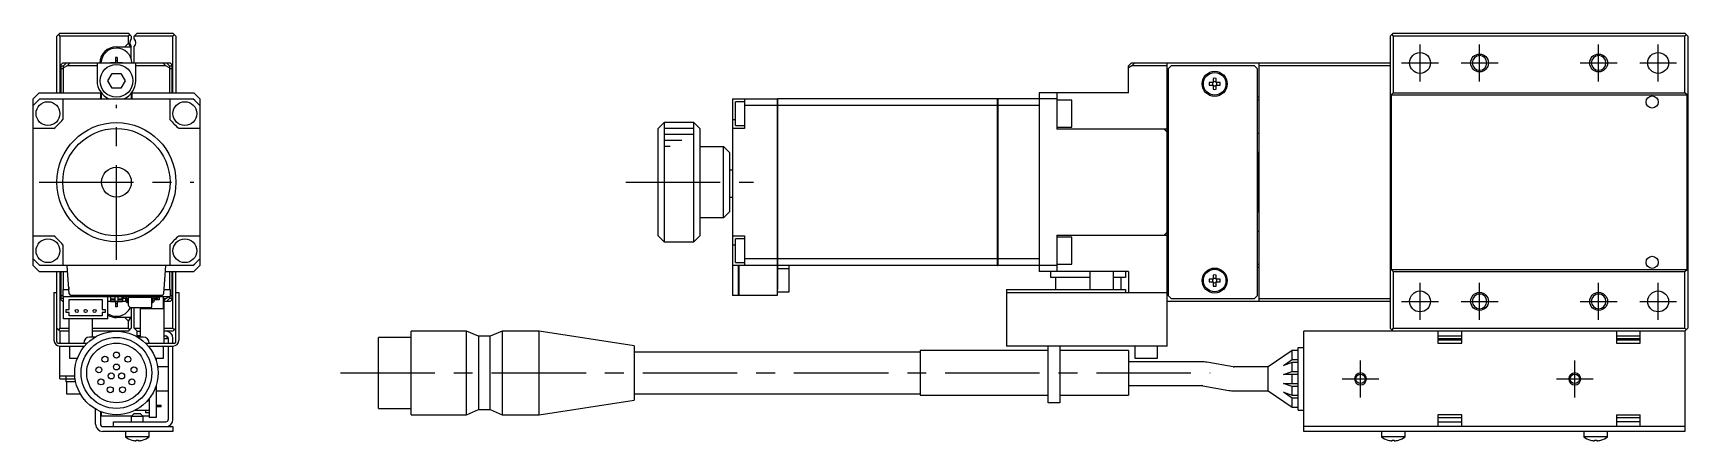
# Model space of a CAD drawing. Extents: x 0 to 586, y -8 to 203.
# Drawn here: x 308 to 586, y 71.4 to 139.8 of the extents above; entities that cross this region are included whole.
import ezdxf

# ---------------------------------------------------------------- set-up
doc = ezdxf.new("R2010")
doc.units = 0
doc.header["$LTSCALE"] = 0.5
doc.linetypes.add('CENTER', pattern=[50.8, 31.75, -6.35, 6.35, -6.35])
for name, color, linetype in [('MSM_CENTER', 1, 'CENTER'), ('MSM_CONTINUOUS', 7, 'CONTINUOUS'), ('MSM_NARROW', 5, 'CONTINUOUS')]:
    doc.layers.add(name, color=color, linetype=linetype)

msp = doc.modelspace()

# ---------------------------------------------------------------- linework, layer by layer
at = {"layer": 'MSM_CENTER'}
for p, q in [((541, 131.7), (541, 137.9)), ((551, 131.7), (551, 137.9)), ((571, 131.7), (571, 137.9)), ((581, 131.7), (581, 137.9)), ((537.9, 134.8), (544.1, 134.8)), ((547.9, 134.8), (554.1, 134.8)), ((567.9, 134.8), (574.1, 134.8)), ((577.9, 134.8), (584.1, 134.8)), ((322, 101.8), (322, 127.8)), ((309, 114.8), (335, 114.8)), ((407.55, 114.8), (429, 114.8)), ((541, 91.7), (541, 97.9)), ((551, 91.7), (551, 97.9)), ((571, 91.7), (571, 97.9)), ((581, 91.7), (581, 97.9)), ((537.9, 94.8), (544.1, 94.8)), ((547.9, 94.8), (554.1, 94.8)), ((567.9, 94.8), (574.1, 94.8)), ((577.9, 94.8), (584.1, 94.8)), ((531, 78.7), (531, 84.9)), ((567, 78.7), (567, 84.9)), ((359.62, 82.8), (505.75, 82.8)), ((527.9, 81.8), (534.1, 81.8)), ((563.9, 81.8), (570.1, 81.8))]:
    msp.add_line(p, q, dxfattribs=at)
at = {"layer": 'MSM_CONTINUOUS'}
for p, q in [((312.5, 139.8), (312, 139.3)), ((312, 129.8), (312, 139.3)), ((312.25, 139.55), (312.5, 139.3)), ((312.5, 139.8), (324, 139.8)), ((324, 139.3), (312.5, 139.3)), ((312.5, 139.3), (312.5, 129.8)), ((324.5, 139.3), (324, 139.8)), ((324, 139.3), (324.25, 139.55)), ((324, 138.1), (324, 139.3)), ((324.5, 139.3), (324.5, 138.86)), ((325, 139.3), (325.5, 139.8)), ((325, 138.86), (325, 139.3)), ((331.5, 139.3), (325, 139.3)), ((325.5, 139.8), (331.5, 139.8)), ((331.5, 139.8), (332, 139.3)), ((331.5, 139.3), (331.75, 139.55)), ((331.5, 129.8), (331.5, 139.3)), ((332, 139.3), (332, 129.8)), ((536.5, 139.8), (536, 139.3)), ((536, 139.3), (536, 90.3)), ((536.25, 139.55), (536.5, 139.3)), ((536.5, 139.8), (585.5, 139.8)), ((536.5, 139.3), (536.5, 129.8)), ((585.5, 139.3), (536.5, 139.3)), ((586, 139.3), (585.5, 139.8)), ((585.5, 139.3), (585.75, 139.55)), ((585.5, 129.8), (585.5, 139.3)), ((586, 139.3), (586, 90.3)), ((322, 137.5), (324.5, 137.5)), ((324, 138.1), (323.4, 137.5)), ((324.42, 137.5), (324, 138.1)), ((324.5, 135.41), (324.5, 137.54)), ((325, 134.8), (325, 137.54)), ((313, 134.8), (312.5, 134.3)), ((312.7, 134.3), (313.1, 134.3)), ((312.7, 129.8), (312.7, 134.3)), ((313.1, 133.8), (312.7, 133.8)), ((313, 134.8), (331, 134.8)), ((313.1, 134.3), (313.6, 134.8)), ((313.71, 134.3), (313.1, 133.99)), ((313.1, 129.8), (313.1, 134.3)), ((313.5, 134.7), (313.5, 134.8)), ((314.21, 134.8), (313.71, 134.3)), ((318.75, 134.3), (313.71, 134.3)), ((318.75, 134.8), (318.75, 131.8)), ((321, 134.8), (321, 134.84)), ((321.8, 134.84), (321, 134.84)), ((321.53, 134.84), (321.54, 134.8)), ((322.15, 135.7), (321.86, 135.7)), ((321.86, 135.7), (321.86, 134.91)), ((322.15, 135.17), (321.86, 135.17)), ((322.15, 135.7), (322.15, 134.91)), ((323, 134.84), (322.21, 134.84)), ((322.47, 134.84), (322.46, 134.8)), ((323, 134.8), (323, 134.84)), ((325.25, 131.8), (325.25, 134.8)), ((330.29, 134.3), (325.25, 134.3)), ((330.29, 134.3), (329.79, 134.8)), ((330.9, 133.99), (330.29, 134.3)), ((330.4, 134.8), (330.9, 134.3)), ((330.5, 134.7), (330.5, 134.8)), ((330.9, 134.3), (331.3, 134.3)), ((330.9, 134.3), (330.9, 129.8)), ((331.3, 133.8), (330.9, 133.8)), ((331.5, 134.3), (331, 134.8)), ((331.3, 134.3), (331.3, 129.8)), ((492, 134.3), (492.5, 134.8)), ((492.61, 134.3), (492, 133.99)), ((492, 129.8), (492, 134.3)), ((492.5, 134.8), (536, 134.8)), ((493.11, 134.8), (492.61, 134.3)), ((498.5, 134.3), (492.61, 134.3)), ((498.5, 87.3), (498.5, 134.8)), ((499.2, 134.3), (498.7, 133.8)), ((498.7, 133.8), (498.7, 95.8)), ((513.2, 134.3), (499.2, 134.3)), ((513.7, 133.8), (513.2, 134.3)), ((513.7, 95.8), (513.7, 133.8)), ((514, 94.8), (514, 134.8)), ((536, 134.3), (514, 134.3)), ((320.56, 131.8), (321.28, 133.05)), ((321.28, 130.55), (320.56, 131.8)), ((321.28, 133.05), (322.72, 133.05)), ((322.72, 133.05), (323.44, 131.8)), ((323.44, 131.8), (322.72, 130.55)), ((506.26, 131.54), (505.58, 131.54)), ((505.58, 131.06), (506.26, 131.06)), ((506.26, 132.22), (506.26, 131.54)), ((506.26, 131.06), (506.26, 130.38)), ((506.74, 131.54), (506.74, 132.22)), ((507.42, 131.54), (506.74, 131.54)), ((506.74, 130.38), (506.74, 131.06)), ((506.74, 131.06), (507.42, 131.06)), ((309, 129.8), (308, 128.8)), ((308, 100.8), (308, 128.8)), ((309, 129.8), (319.4, 129.8)), ((309.15, 128.8), (334.85, 128.8)), ((313, 128.8), (313, 125.3)), ((319.4, 128.8), (319.4, 129.8)), ((319.51, 128.8), (319.51, 129.71)), ((322.72, 130.55), (321.28, 130.55)), ((324.49, 129.71), (324.49, 128.8)), ((324.6, 129.8), (324.6, 128.8)), ((324.6, 129.8), (335, 129.8)), ((331, 125.3), (331, 128.8)), ((336, 128.8), (335, 129.8)), ((336, 128.8), (336, 100.8)), ((425.5, 128.8), (425.5, 95.8)), ((425.5, 128.8), (433, 128.8)), ((426, 124.3), (426, 128.3)), ((427.5, 128.3), (426, 128.3)), ((427.5, 128.8), (427.5, 123.8)), ((433, 128.8), (433, 95.8)), ((433, 128.79), (433.05, 128.79)), ((470, 128.8), (433.05, 128.8)), ((433.05, 128.8), (433.05, 96.8)), ((470, 100.8), (470, 128.8)), ((470, 128.79), (470.05, 128.79)), ((470.05, 128.8), (470.05, 100.8)), ((480, 128.8), (470.05, 128.8)), ((477, 129.8), (477, 99.8)), ((492, 129.8), (477, 129.8)), ((480, 129.8), (480, 123.7)), ((482.5, 128.55), (480, 128.55)), ((482.5, 124.05), (482.5, 128.55)), ((498.7, 129.05), (498.5, 129.05)), ((514, 129.05), (513.7, 129.05)), ((514, 128.55), (513.7, 128.55)), ((536.5, 129.8), (536.15, 129.45)), ((536.15, 129.45), (536.15, 100.15)), ((536.15, 129.45), (585.85, 129.45)), ((536.5, 129.8), (585.5, 129.8)), ((585.85, 129.45), (585.5, 129.8)), ((585.85, 100.15), (585.85, 129.45)), ((425.5, 125.3), (426, 125.3)), ((433, 127.65), (427.5, 127.65)), ((433, 127.64), (433.05, 127.64)), ((470, 127.65), (433.05, 127.65)), ((470, 127.64), (470.05, 127.64)), ((477, 127.65), (470.05, 127.65)), ((311.5, 123.8), (308, 123.8)), ((336, 123.8), (332.5, 123.8)), ((414, 124.8), (413, 123.8)), ((413, 105.8), (413, 123.8)), ((414, 124.8), (414, 104.8)), ((419, 124.8), (414, 124.8)), ((419, 104.8), (419, 124.8)), ((420, 123.8), (419, 124.8)), ((420, 123.8), (420, 105.8)), ((427.5, 123.8), (425.5, 123.8)), ((426, 124.3), (427.5, 124.3)), ((480, 124.05), (482.5, 124.05)), ((498.5, 123.7), (480, 123.7)), ((498, 123.7), (498.5, 123.2)), ((498.7, 124.8), (498.5, 124.8)), ((498.7, 123.8), (498.5, 123.8)), ((513.7, 123.05), (514, 123.05)), ((420, 120.8), (424, 120.8)), ((425, 119.8), (424, 120.8)), ((424, 108.8), (424, 120.8)), ((425, 119.8), (425, 109.8)), ((498.7, 122.3), (498.5, 122.3)), ((513.8, 119.8), (513.7, 119.8)), ((513.8, 109.8), (513.8, 119.8)), ((514, 119.6), (513.8, 119.8)), ((425.5, 116.8), (425, 116.8)), ((425, 112.3), (425.5, 112.3)), ((424, 108.8), (420, 108.8)), ((424, 108.8), (425, 109.8)), ((513.7, 109.8), (513.8, 109.8)), ((513.8, 109.8), (514, 110)), ((308, 105.8), (311.5, 105.8)), ((332.5, 105.8), (336, 105.8)), ((413, 105.8), (414, 104.8)), ((419, 104.8), (420, 105.8)), ((425.5, 105.8), (427.5, 105.8)), ((427.5, 105.8), (427.5, 100.8)), ((480, 105.9), (498.5, 105.9)), ((480, 105.9), (480, 99.8)), ((498.5, 106.4), (498, 105.9)), ((498.5, 107.3), (498.7, 107.3)), ((498.7, 105.8), (498.5, 105.8)), ((514, 106.55), (513.7, 106.55)), ((313, 104.3), (313, 100.8)), ((331, 100.8), (331, 104.3)), ((414, 104.8), (419, 104.8)), ((425.5, 104.3), (426, 104.3)), ((426, 101.3), (426, 105.3)), ((427.5, 105.3), (426, 105.3)), ((482.5, 105.55), (480, 105.55)), ((482.5, 101.05), (482.5, 105.55)), ((498.5, 104.8), (498.7, 104.8)), ((308, 100.8), (309, 99.8)), ((334.85, 100.8), (309.15, 100.8)), ((314.08, 96.08), (313.75, 100.8)), ((330.25, 100.8), (329.92, 96.08)), ((335, 99.8), (336, 100.8)), ((433, 100.8), (425.5, 100.8)), ((426, 101.3), (427.5, 101.3)), ((426.5, 95.8), (426.5, 100.8)), ((426.55, 100.8), (426.55, 95.8)), ((433, 101.95), (427.5, 101.95)), ((433, 101.96), (433.05, 101.96)), ((433, 100.81), (433.05, 100.81)), ((470, 101.95), (433.05, 101.95)), ((470, 100.8), (433.05, 100.8)), ((433.05, 100.3), (435, 100.3)), ((435, 96.4), (435, 100.8)), ((470, 101.96), (470.05, 101.96)), ((470, 100.81), (470.05, 100.81)), ((477, 101.95), (470.05, 101.95)), ((480, 100.8), (470.05, 100.8)), ((480, 101.05), (482.5, 101.05)), ((498.5, 100.55), (498.7, 100.55)), ((513.7, 101.05), (514, 101.05)), ((513.7, 100.55), (514, 100.55)), ((536.15, 100.15), (536.5, 99.8)), ((536.15, 100.15), (585.85, 100.15)), ((585.5, 99.8), (585.85, 100.15)), ((309, 99.8), (313.82, 99.8)), ((312, 88), (312, 99.8)), ((312.5, 99.8), (312.5, 90.3)), ((312.7, 95.3), (312.7, 99.8)), ((313.1, 96.8), (313.1, 99.8)), ((330.18, 99.8), (335, 99.8)), ((330.9, 99.8), (330.9, 96.8)), ((331.3, 99.8), (331.3, 95.3)), ((331.5, 90.3), (331.5, 99.8)), ((332, 88), (332, 99.8)), ((492, 99.8), (477, 99.8)), ((479, 98.8), (479, 99.8)), ((485.5, 98.8), (479, 98.8)), ((479.75, 98.8), (479.75, 96.8)), ((485.5, 99.8), (485.5, 96.8)), ((489.5, 96.8), (489.5, 99.8)), ((491.5, 98.8), (489.5, 98.8)), ((490.75, 98.8), (490.75, 96.8)), ((491.5, 99.8), (491.5, 98.8)), ((492, 99.8), (492, 96.3)), ((506.26, 98.54), (505.58, 98.54)), ((505.58, 98.06), (506.26, 98.06)), ((506.26, 99.22), (506.26, 98.54)), ((506.26, 98.06), (506.26, 97.38)), ((506.74, 98.54), (506.74, 99.22)), ((507.42, 98.54), (506.74, 98.54)), ((506.74, 97.38), (506.74, 98.06)), ((506.74, 98.06), (507.42, 98.06)), ((536.5, 99.8), (536.5, 90.3)), ((536.5, 99.8), (585.5, 99.8)), ((585.5, 90.3), (585.5, 99.8)), ((311.5, 96.3), (311.5, 88.3)), ((311.5, 96.3), (312, 96.3)), ((312.5, 95.3), (313, 94.8)), ((312.7, 95.8), (313, 95.8)), ((313.08, 95.3), (312.7, 95.3)), ((313, 96.8), (313, 95.6)), ((313, 96.8), (314.03, 96.8)), ((313, 95.6), (331, 95.6)), ((313, 94.8), (313.08, 94.8)), ((313.08, 91.9), (313.08, 95.6)), ((314, 97.22), (314, 96.8)), ((314.08, 93.45), (314.08, 95.1)), ((314.08, 95.1), (319.58, 95.1)), ((329.62, 95.8), (314.38, 95.8)), ((319.58, 95.1), (319.58, 93.45)), ((320.58, 91.9), (320.58, 95.6)), ((323.59, 94.8), (320.58, 94.8)), ((321, 95.6), (321, 94.75)), ((321.75, 95.17), (321, 95.17)), ((321.75, 95.05), (321, 95.05)), ((321.8, 94.75), (321, 94.75)), ((321.54, 94.8), (321.53, 94.75)), ((321.75, 95.6), (321.75, 94.8)), ((321.86, 94.69), (321.86, 93.9)), ((322.15, 94.69), (322.15, 93.9)), ((323, 94.75), (322.21, 94.75)), ((322.25, 95.6), (322.25, 94.8)), ((323, 95.17), (322.25, 95.17)), ((323, 95.05), (322.25, 95.05)), ((322.46, 94.8), (322.47, 94.75)), ((322.95, 95.37), (322.95, 95.6)), ((322.95, 95.37), (323.46, 95.37)), ((323, 95.37), (323, 94.75)), ((323.2, 95.37), (323.2, 95.6)), ((323.27, 95.37), (323.27, 95.6)), ((323.5, 95.6), (323.5, 95.6)), ((323.5, 95.36), (323.5, 94.8)), ((323.56, 95.17), (323.5, 95.17)), ((323.56, 95.05), (323.5, 95.05)), ((323.56, 95.27), (323.56, 94.94)), ((323.79, 94.94), (323.79, 95.27)), ((324, 95.17), (323.79, 95.17)), ((324, 95.05), (323.79, 95.05)), ((323.89, 94.84), (324, 94.84)), ((323.89, 94.61), (324, 94.61)), ((324, 94.14), (324, 95.4)), ((324.1, 95.5), (327.8, 95.5)), ((324.69, 95.6), (324.69, 95.5)), ((325.25, 95.6), (325.25, 95.5)), ((326.1, 95.6), (326.1, 95.5)), ((326.22, 95.6), (326.22, 95.5)), ((327.9, 95.4), (327.9, 93.82)), ((328.11, 95.05), (327.9, 95.05)), ((327.9, 94.84), (328.01, 94.84)), ((327.9, 94.61), (328.01, 94.61)), ((328.11, 94.94), (328.11, 95.27)), ((328.22, 95.6), (328.22, 95.52)), ((328.34, 95.27), (328.34, 94.94)), ((329.18, 95.05), (328.34, 95.05)), ((328.44, 95.37), (328.95, 95.37)), ((328.64, 95.6), (328.64, 95.37)), ((328.7, 95.6), (328.7, 95.37)), ((328.95, 95.6), (328.95, 95.37)), ((329.18, 95.6), (329.18, 95.05)), ((329.9, 93.6), (329.9, 95.6)), ((329.9, 95.3), (330.29, 95.3)), ((329.9, 94.91), (330.29, 95.3)), ((331, 94.8), (329.9, 94.8)), ((329.97, 96.8), (331, 96.8)), ((330, 96.8), (330, 97.22)), ((330, 87.8), (330, 94.8)), ((330.29, 95.3), (330.89, 95.6)), ((330.9, 95.3), (330.4, 94.8)), ((330.5, 94.8), (330.5, 94.9)), ((330.9, 95.6), (330.9, 95.3)), ((331.3, 95.3), (330.9, 95.3)), ((331, 96.8), (331, 95.6)), ((331, 95.8), (331.3, 95.8)), ((331, 94.8), (331.5, 95.3)), ((332, 96.3), (332.5, 96.3)), ((332.5, 96.3), (332.5, 88.3)), ((426.5, 95.8), (425.5, 95.8)), ((426.5, 95.85), (426.55, 95.85)), ((433, 95.8), (426.55, 95.8)), ((433.05, 96.8), (433, 96.8)), ((433, 96.4), (435, 96.4)), ((471.5, 96.8), (491.5, 96.8)), ((471.5, 96.8), (471.5, 87.3)), ((471.5, 96.3), (498.5, 96.3)), ((491.5, 96.8), (491.5, 96.3)), ((536, 94.8), (498.5, 94.8)), ((498.7, 95.8), (499.2, 95.3)), ((499.2, 95.3), (513.2, 95.3)), ((513.2, 95.3), (513.7, 95.8)), ((514, 95.3), (536, 95.3)), ((320.58, 91.9), (313.08, 91.9)), ((313.58, 93.45), (314.08, 93.45)), ((313.58, 92.95), (313.58, 93.45)), ((314.08, 92.95), (313.58, 92.95)), ((314, 91.9), (314, 87.8)), ((314.08, 92.4), (314.08, 92.95)), ((319.58, 92.4), (314.08, 92.4)), ((318, 88.8), (318, 91.9)), ((319.58, 93.45), (320.08, 93.45)), ((319.58, 92.95), (319.58, 92.4)), ((320.08, 92.95), (319.58, 92.95)), ((320.08, 93.45), (320.08, 92.95)), ((321.86, 94.43), (322.15, 94.43)), ((322.15, 93.9), (321.86, 93.9)), ((324.5, 92.1), (322, 92.1)), ((323.4, 92.1), (324, 91.5)), ((324, 91.5), (324.42, 92.1)), ((324.35, 93.75), (324.03, 94.07)), ((327.8, 93.72), (324.42, 93.72)), ((324.5, 93.72), (324.5, 90.3)), ((325, 90.3), (325, 93.72)), ((326, 93.72), (326, 88.8)), ((326.1, 93.72), (326.1, 93.6)), ((326.1, 93.6), (329.9, 93.6)), ((312.5, 89.8), (312, 90.3)), ((312.5, 90.3), (312.25, 90.05)), ((312.5, 90.3), (314, 90.3)), ((312.5, 89.8), (312.5, 87.8)), ((314, 89.8), (312.5, 89.8)), ((318, 90.3), (324, 90.3)), ((324, 89.8), (318, 89.8)), ((324, 90.3), (324, 91.5)), ((324.25, 90.05), (324, 90.3)), ((324, 89.8), (324.5, 90.3)), ((325, 90.3), (326, 90.3)), ((325.5, 89.8), (325, 90.3)), ((325.5, 89), (325.5, 89.8)), ((325.5, 89.8), (326, 89.8)), ((326, 89), (325.5, 89)), ((330, 90.3), (331.5, 90.3)), ((331.5, 89.8), (330, 89.8)), ((330, 89), (330.3, 89)), ((331.75, 90.05), (331.5, 90.3)), ((332, 90.3), (331.5, 89.8)), ((380.8, 89.8), (371.5, 89.8)), ((371.5, 75.8), (371.5, 89.8)), ((382.8, 88.95), (380.8, 89.8)), ((380.8, 75.8), (380.8, 89.8)), ((386.8, 89.8), (384.8, 88.95)), ((393, 89.8), (386.8, 89.8)), ((386.8, 89.8), (386.8, 75.8)), ((409, 87.37), (393, 89.8)), ((393, 75.8), (393, 89.8)), ((585.5, 89.8), (521.5, 89.8)), ((521.5, 73), (521.5, 89.8)), ((536, 90.3), (536.5, 89.8)), ((536.5, 90.3), (536.25, 90.05)), ((536.5, 90.3), (585.5, 90.3)), ((544, 89.8), (544, 87.8)), ((544, 89), (548, 89)), ((548, 87.8), (548, 89.8)), ((574, 89.8), (574, 87.8)), ((574, 89), (578, 89)), ((578, 87.8), (578, 89.8)), ((585.75, 90.05), (585.5, 90.3)), ((585.5, 89.8), (586, 90.3)), ((585.5, 89.8), (585.5, 73)), ((312.2, 87.8), (317.1, 87.8)), ((312.5, 87.3), (316.64, 87.3)), ((312.5, 81.8), (312.5, 87.3)), ((314.1, 87.3), (314.1, 85.3)), ((316.5, 87.3), (316.5, 87.13)), ((318.39, 88.8), (317.5, 88.8)), ((326.5, 88.8), (325.61, 88.8)), ((326.9, 87.8), (331.8, 87.8)), ((327.36, 87.3), (331.5, 87.3)), ((327.5, 87.13), (327.5, 87.3)), ((329.9, 85.3), (329.9, 87.3)), ((330.5, 88.5), (330, 88.5)), ((330.5, 88.5), (330.5, 88.95)), ((330.7, 88.6), (330.7, 87.8)), ((330.7, 87.3), (330.7, 75)), ((331.5, 87.8), (331.5, 88.6)), ((331.5, 75), (331.5, 87.3)), ((371.5, 88.75), (366, 88.75)), ((366, 76.85), (366, 88.75)), ((384.8, 88.95), (382.8, 88.95)), ((382.8, 88.95), (382.8, 76.65)), ((384.8, 76.65), (384.8, 88.95)), ((409, 87.37), (409, 78.23)), ((457, 86.3), (409, 86.3)), ((457, 86.55), (457, 79.05)), ((478.5, 86.55), (457, 86.55)), ((498.5, 87.3), (471.5, 87.3)), ((478.5, 77.8), (478.5, 87.3)), ((480.5, 87.3), (480.5, 77.8)), ((492, 86.55), (480.5, 86.55)), ((492, 86.55), (492, 79.05)), ((493.1, 87.3), (493.1, 85.3)), ((496.9, 85.3), (496.9, 87.3)), ((519.5, 86.55), (515.5, 83.8)), ((520.5, 86.55), (519.5, 86.55)), ((519.5, 85.05), (519.5, 86.55)), ((520.5, 76.55), (520.5, 87.05)), ((520.5, 87.05), (521.5, 87.05)), ((548, 88.5), (544, 88.5)), ((548, 88.3), (544, 88.3)), ((544, 87.8), (548, 87.8)), ((578, 88.5), (574, 88.5)), ((578, 88.3), (574, 88.3)), ((574, 87.8), (578, 87.8)), ((314.1, 85.3), (315.46, 85.3)), ((328.54, 85.3), (329.9, 85.3)), ((328.7, 85.3), (328.7, 84.83)), ((330.7, 83.8), (328.93, 83.8)), ((504.31, 84.67), (492, 84.67)), ((493.1, 85.3), (496.9, 85.3)), ((509.59, 83.82), (505.18, 84.59)), ((515.5, 83.8), (509.76, 83.8)), ((515.5, 79.8), (515.5, 83.8)), ((518.05, 84.05), (519.5, 85.05)), ((519.5, 84.55), (518.05, 84.05)), ((519.5, 85.05), (520.5, 85.05)), ((520.5, 84.55), (519.5, 84.55)), ((519.5, 83.05), (519.5, 84.55)), ((312.5, 82.3), (315.02, 82.3)), ((312.5, 81.8), (315.07, 81.8)), ((313.5, 82.3), (313.5, 81.3)), ((315.16, 81.3), (313.5, 81.3)), ((313.6, 81.3), (313.6, 79.3)), ((328.7, 80.77), (328.7, 75.3)), ((492, 80.67), (504.31, 80.67)), ((504.49, 80.65), (508.89, 79.88)), ((518.05, 82.55), (519.5, 83.05)), ((520.5, 82.55), (518.05, 82.55)), ((519.5, 80.55), (518.05, 81.05)), ((518.05, 81.05), (520.5, 81.05)), ((519.5, 83.05), (520.5, 83.05)), ((519.5, 81.05), (519.5, 82.55)), ((313.6, 79.3), (315.94, 79.3)), ((327.5, 78.47), (327.5, 75.3)), ((328.7, 79.8), (330.7, 79.8)), ((393, 75.8), (409, 78.23)), ((409, 79.3), (457, 79.3)), ((457, 79.05), (478.5, 79.05)), ((480.5, 79.05), (492, 79.05)), ((509.76, 79.8), (515.5, 79.8)), ((515.5, 79.8), (519.5, 77.05)), ((518.05, 79.55), (519.5, 79.05)), ((519.5, 78.55), (518.05, 79.55)), ((520.5, 80.55), (519.5, 80.55)), ((519.5, 79.05), (519.5, 80.55)), ((519.5, 79.05), (520.5, 79.05)), ((520.5, 78.55), (519.5, 78.55)), ((519.5, 77.05), (519.5, 78.55)), ((318.5, 74.2), (318.5, 76.74)), ((319.3, 76.34), (319.3, 74.3)), ((319.5, 75.55), (319.5, 76.26)), ((324.55, 75.55), (319.5, 75.55)), ((325, 76), (324.5, 75.5)), ((326.5, 75.5), (324.5, 75.5)), ((324.5, 75.5), (324.5, 74.6)), ((325, 76), (326, 76)), ((325.15, 76.55), (327.5, 76.55)), ((326.5, 75.5), (326, 76)), ((327.5, 75.55), (326.45, 75.55)), ((326.5, 74.6), (326.5, 75.5)), ((326.95, 76.09), (326.95, 76.55)), ((327.5, 76.09), (326.95, 76.09)), ((328.7, 75.3), (327.5, 75.3)), ((328.7, 77.42), (329.5, 77.42)), ((328.7, 77.17), (329.5, 77.17)), ((329.5, 77.17), (329.5, 77.42)), ((366, 76.85), (371.5, 76.85)), ((371.5, 75.8), (380.8, 75.8)), ((380.8, 75.8), (382.8, 76.65)), ((382.8, 76.65), (384.8, 76.65)), ((384.8, 76.65), (386.8, 75.8)), ((386.8, 75.8), (393, 75.8)), ((480.5, 77.8), (478.5, 77.8)), ((519.5, 77.05), (520.5, 77.05)), ((520.5, 76.55), (521.5, 76.55)), ((548, 75.8), (544, 75.8)), ((544, 75.8), (544, 73.8)), ((544, 75.3), (548, 75.3)), ((548, 73.8), (548, 75.8)), ((574, 75.8), (578, 75.8)), ((574, 75.8), (574, 73.8)), ((574, 75.3), (578, 75.3)), ((578, 73.8), (578, 75.8)), ((331.5, 73), (319.7, 73)), ((319.8, 73.8), (331.5, 73.8)), ((321.5, 73.8), (321.5, 74.6)), ((321.5, 74.6), (330.3, 74.6)), ((323.5, 73), (323.5, 72.1)), ((327.5, 72.1), (327.5, 73)), ((331.5, 73.8), (331.5, 73)), ((585.5, 73.8), (521.5, 73.8)), ((585.5, 73), (521.5, 73)), ((534.5, 73), (534.5, 72.1)), ((538.5, 72.1), (538.5, 73)), ((544, 74.6), (548, 74.6)), ((568.5, 73), (568.5, 72.1)), ((572.5, 72.1), (572.5, 73)), ((578, 74.6), (574, 74.6)), ((327.5, 72.1), (323.5, 72.1)), ((324.61, 71.53), (324.61, 71.53)), ((325.32, 71.53), (325.68, 71.53)), ((325.32, 71.41), (325.32, 71.53)), ((325.68, 71.53), (325.68, 71.41)), ((326.39, 71.53), (326.39, 71.53)), ((538.5, 72.1), (534.5, 72.1)), ((535.61, 71.53), (535.61, 71.53)), ((536.32, 71.53), (536.68, 71.53)), ((536.32, 71.41), (536.32, 71.53)), ((536.68, 71.53), (536.68, 71.41)), ((537.39, 71.53), (537.39, 71.53)), ((572.5, 72.1), (568.5, 72.1)), ((569.61, 71.53), (569.61, 71.53)), ((570.32, 71.53), (570.68, 71.53)), ((570.32, 71.41), (570.32, 71.53)), ((570.68, 71.53), (570.68, 71.41)), ((571.39, 71.53), (571.39, 71.53))]:
    msp.add_line(p, q, dxfattribs=at)
for centre, radius in [((541, 134.8), 1.75), ((581, 134.8), 1.75), ((322, 131.8), 2.75), ((506.5, 131.3), 2.1), ((506.5, 131.3), 1.9), ((310.5, 126.3), 2), ((333.5, 126.3), 2), ((580, 128.25), 1.02), ((322, 114.8), 10), ((322, 114.8), 9), ((322, 114.8), 2.5), ((310.5, 103.3), 2), ((333.5, 103.3), 2), ((506.5, 98.3), 2.1), ((506.5, 98.3), 1.9), ((580, 101.35), 1.02), ((541, 94.8), 1.75), ((581, 94.8), 1.75), ((315.33, 93.2), 0.25), ((316.83, 93.2), 0.25), ((318.33, 93.2), 0.25), ((322, 82.8), 7), ((322, 82.8), 5.95), ((322, 82.8), 5), ((322, 85.8), 0.5), ((319.05, 83.32), 0.5), ((320.07, 85.1), 0.5), ((322, 83.8), 0.5), ((323.93, 85.1), 0.5), ((324.95, 83.32), 0.5), ((319.4, 81.3), 0.5), ((321.13, 82.3), 0.5), ((322.87, 82.3), 0.5), ((324.6, 81.3), 0.5), ((531, 81.8), 0.783), ((567, 81.8), 0.783), ((320.97, 79.98), 0.5), ((323.03, 79.98), 0.5)]:
    msp.add_circle(centre, radius, dxfattribs=at)
at = {"layer": 'MSM_CONTINUOUS', "extrusion": (0, 0, -1)}
for centre in [(-551, 134.8), (-571, 134.8), (-551, 94.8), (-571, 94.8)]:
    msp.add_circle(centre, 1.23, dxfattribs=at)
at = {"layer": 'MSM_CONTINUOUS'}
for centre, radius, start, end in [((322, 134.7), 2.8, 90, 177.9533), ((322, 134.7), 2.6, 2.2042, 177.7958), ((325.25, 138.2), 1, 138.5904, 221.4096), ((324.25, 138.2), 1, 318.5904, 41.4096), ((321.8, 134.91), 0.06, 270, 0), ((322.21, 134.91), 0.06, 180, 270), ((322, 131.8), 3.25, 180, 247.3876), ((322, 131.8), 3.25, 292.604, 0), ((506.5, 131.3), 0.95, 165.3667, 194.6333), ((506.5, 131.3), 0.365, 138.8496, 221.1504), ((506.5, 131.3), 0.95, 75.3667, 104.6333), ((506.5, 131.3), 0.365, 48.8496, 131.1504), ((506.5, 131.3), 0.365, 228.8496, 311.1504), ((506.5, 131.3), 0.365, 318.8496, 41.1504), ((506.5, 131.3), 0.95, 345.3667, 14.6333), ((322, 114.8), 19, 132.5369, 137.4631), ((322, 114.8), 19, 42.5369, 47.4631), ((506.5, 131.3), 0.95, 255.3667, 284.6333), ((298.84, 137.96), 19, 311.7998, 318.2002), ((345.16, 137.96), 19, 221.7998, 228.2002), ((298.84, 91.64), 19, 41.7998, 48.2002), ((345.16, 91.64), 19, 131.7998, 138.2002), ((322, 114.8), 19, 222.5369, 227.4631), ((322, 114.8), 19, 312.5369, 317.4631), ((506.5, 98.3), 0.95, 165.3667, 194.6333), ((506.5, 98.3), 0.365, 138.8496, 221.1504), ((506.5, 98.3), 0.95, 75.3667, 104.6333), ((506.5, 98.3), 0.365, 48.8496, 131.1504), ((506.5, 98.3), 0.365, 228.8496, 311.1504), ((506.5, 98.3), 0.95, 255.3667, 284.6333), ((506.5, 98.3), 0.365, 318.8496, 41.1504), ((506.5, 98.3), 0.95, 345.3667, 14.6333), ((314.38, 96.1), 0.3, 184, 270), ((321.8, 94.69), 0.06, 0, 90), ((322.21, 94.69), 0.06, 90, 180), ((323.46, 95.27), 0.33, 0, 90), ((323.46, 95.27), 0.1, 0, 90), ((323.89, 94.94), 0.33, 180, 270), ((323.89, 94.94), 0.1, 180, 270), ((324.1, 95.4), 0.1, 90, 180), ((327.8, 95.4), 0.1, 0, 90), ((328.01, 94.94), 0.33, 270, 0), ((328.01, 94.94), 0.1, 270, 0), ((328.44, 95.27), 0.33, 90, 180), ((328.44, 95.27), 0.1, 90, 180), ((329.62, 96.1), 0.3, 270, 356), ((322, 94.9), 2.6, 236.7648, 334.089), ((322, 94.9), 2.8, 239.4075, 270), ((324.1, 94.14), 0.1, 180, 225), ((324.42, 93.82), 0.1, 225, 270), ((327.8, 93.82), 0.1, 270, 0), ((330.3, 88.6), 1.2, 0, 90), ((330.3, 88.6), 0.4, 0, 90), ((312.5, 88.3), 1, 180, 270), ((312.2, 88), 0.2, 180, 270), ((317.5, 87.8), 1, 90, 180), ((326.5, 87.8), 1, 0, 90), ((331.5, 88.3), 1, 270, 0), ((331.8, 88), 0.2, 270, 0), ((504.31, 79.67), 5, 80, 90), ((509.76, 84.8), 1, 260, 270), ((504.31, 79.67), 1, 80, 90), ((317.5, 78.8), 1, 208.9988, 234.2683), ((326.5, 78.8), 1, 305.7317, 331.0012), ((509.76, 84.8), 5, 260, 270), ((319.7, 74.2), 1.2, 180, 270), ((319.8, 74.3), 0.5, 180, 270), ((330.3, 75), 1.2, 270, 0), ((330.3, 75), 0.4, 270, 0), ((325.5, 74.6), 3.2, 231.3178, 253.8775), ((325.5, 74.6), 3.19, 253.8933, 266.7703), ((325.5, 74.6), 3.19, 273.2297, 286.1067), ((325.5, 74.6), 3.2, 286.1225, 308.6822), ((536.5, 74.6), 3.2, 231.3178, 253.8775), ((536.5, 74.6), 3.19, 253.8933, 266.7703), ((536.5, 74.6), 3.19, 273.2297, 286.1067), ((536.5, 74.6), 3.2, 286.1225, 308.6822), ((570.5, 74.6), 3.2, 231.3178, 253.8775), ((570.5, 74.6), 3.19, 253.8933, 266.7703), ((570.5, 74.6), 3.19, 273.2297, 286.1067), ((570.5, 74.6), 3.2, 286.1225, 308.6822)]:
    msp.add_arc(centre, radius, start, end, dxfattribs=at)
at = {"layer": 'MSM_NARROW'}
for p, q in [((419, 123.8), (414, 123.8)), ((419, 122.8), (414, 122.8)), ((417, 121.8), (414, 121.8)), ((415, 120.8), (414, 120.8))]:
    msp.add_line(p, q, dxfattribs=at)
for centre in [(551, 134.8), (571, 134.8), (551, 94.8), (571, 94.8)]:
    msp.add_circle(centre, 1.5, dxfattribs=at)
at = {"layer": 'MSM_NARROW', "extrusion": (0, 0, -1)}
for centre in [(-531, 81.8), (-567, 81.8)]:
    msp.add_circle(centre, 1, dxfattribs=at)

doc.saveas('drawing.dxf')
